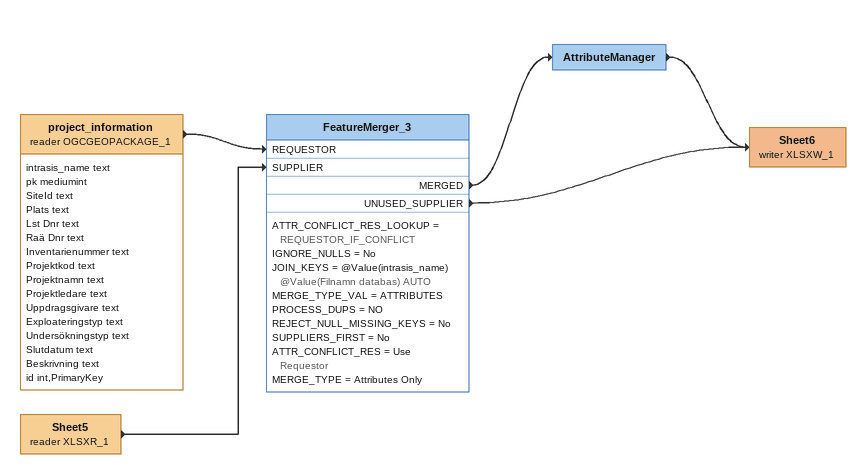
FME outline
project_information (reader OGCGEOPACKAGE_1)
    attributes: intrasis_name text, pk mediumint, SiteId text, Plats text, Lst Dnr text, Raä Dnr text, Inventarienummer text, Projektkod text, Projektnamn text, Projektledare text, Uppdragsgivare text, Exploateringstyp text, Undersökningstyp text, Slutdatum text, Beskrivning text, id int,PrimaryKey
    -> FeatureMerger_3 [REQUESTOR]
Sheet5 (reader XLSXR_1)
    -> FeatureMerger_3 [SUPPLIER]
FeatureMerger_3
    ATTR_CONFLICT_RES_LOOKUP = REQUESTOR_IF_CONFLICT
    IGNORE_NULLS = No
    JOIN_KEYS = @Value(intrasis_name) @Value(Filnamn databas) AUTO
    MERGE_TYPE_VAL = ATTRIBUTES
    PROCESS_DUPS = NO
    REJECT_NULL_MISSING_KEYS = No
    SUPPLIERS_FIRST = No
    ATTR_CONFLICT_RES = Use Requestor
    MERGE_TYPE = Attributes Only
    MERGED -> AttributeManager
    UNUSED_SUPPLIER -> Sheet6 (writer XLSXW_1)
AttributeManager
    -> Sheet6 (writer XLSXW_1)
Sheet6 (writer XLSXW_1)
